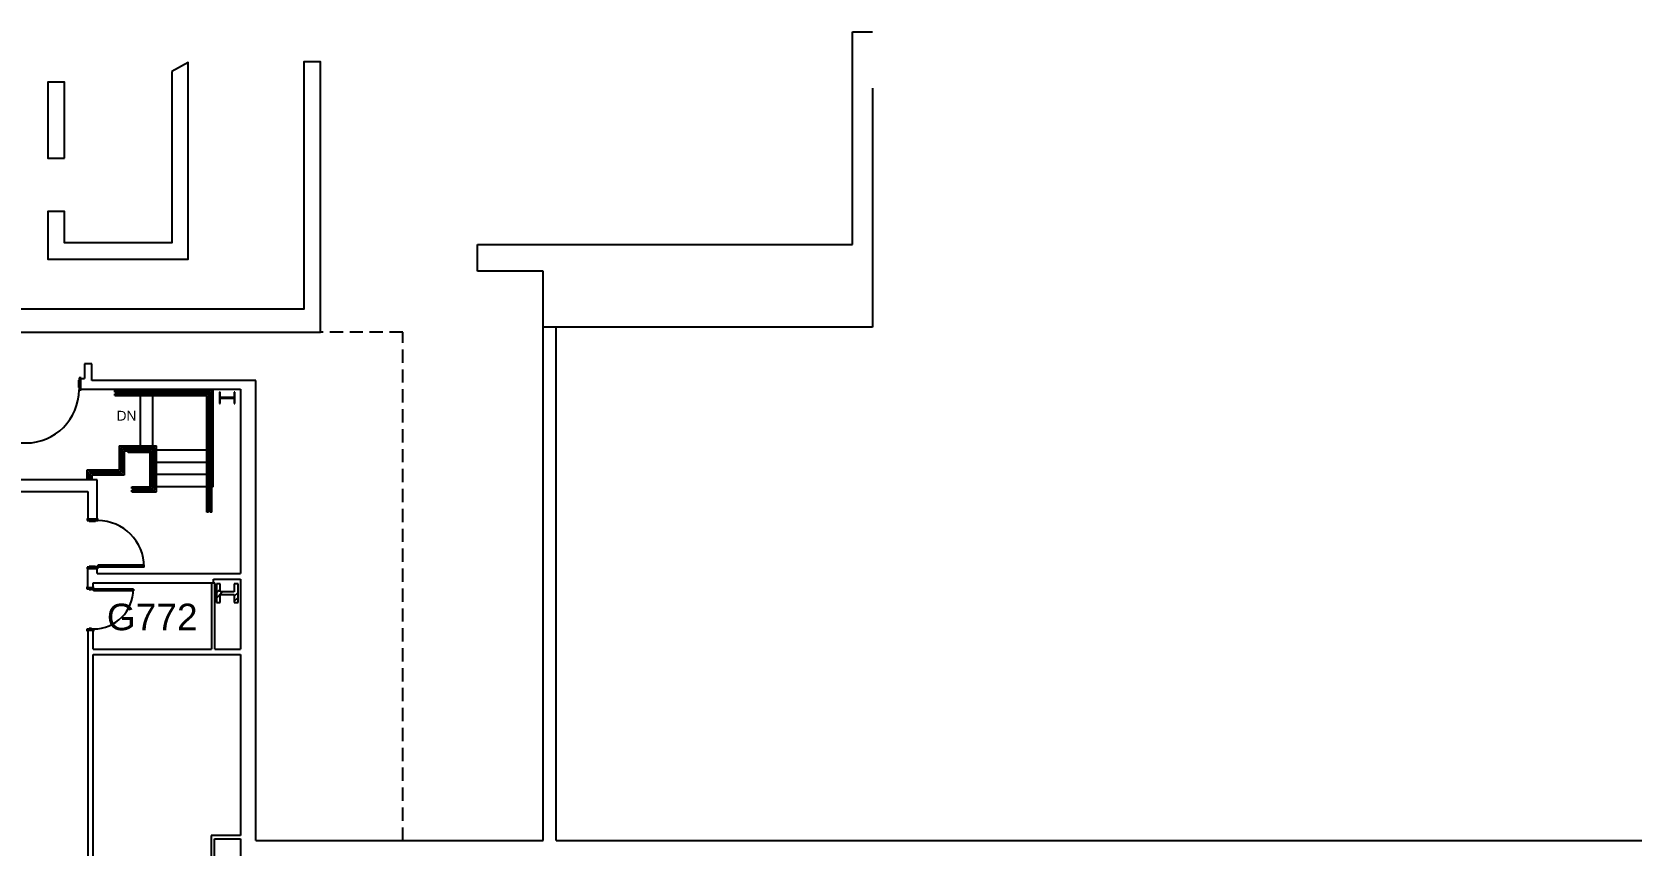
# Model space of a CAD drawing. Header units: inches. Extents: x -115 to 5677, y -261 to 4726.
# Drawn here: x 2094 to 3540, y 3991 to 4726 of the extents above; entities that cross this region are included whole.
import ezdxf

# ---------------------------------------------------------------- set-up
doc = ezdxf.new("R2010")
doc.units = ezdxf.units.IN
doc.header["$LTSCALE"] = 96
doc.header["$MEASUREMENT"] = 0
doc.linetypes.add('DASHED4', pattern=[0.1875, 0.125, -0.0625])
for name, color, linetype in [('A-ANNO-ROOM', 4, 'CONTINUOUS'), ('A-ANNO-TEXT', 4, 'CONTINUOUS'), ('A-COLS', 5, 'CONTINUOUS'), ('A-DOOR', 2, 'CONTINUOUS'), ('A-FLOR-HRAL', 1, 'CONTINUOUS'), ('A-FLOR-STRS', 2, 'CONTINUOUS'), ('A-WALL-ABOVE', 8, 'DASHED4'), ('A-WALL-FULL', 6, 'CONTINUOUS'), ('AE-102i$0$A-FLOR-HRAL', 8, 'CONTINUOUS')]:
    doc.layers.add(name, color=color, linetype=linetype)
doc.styles.add('AE-102i$0$Arial', font='arial.ttf', dxfattribs={"height": 8.851796})
doc.styles.add('ARIAL', font='arial.ttf')

msp = doc.modelspace()

# ---------------------------------------------------------------- hatches: boundary and pattern name
at = {"layer": 'A-COLS'}
h = msp.add_hatch(dxfattribs=at)
h.set_pattern_fill('FP_144', color=256, angle=90, style=0, pattern_type=2)
h.set_pattern_definition([(45, (-0.0003, 0.75), (-9.503515, 9.503515), []), (45, (-0.0003, 15.15), (-9.503515, 9.503515), [])])
h.paths.add_polyline_path([(2277.6, 4390.7), (2277.6, 4400.7), (2276.9, 4400.7), (2276.9, 4395.9), (2264.3, 4395.9), (2264.3, 4400.7), (2263.6, 4400.7), (2263.6, 4390.7), (2264.3, 4390.7), (2264.3, 4395.4), (2276.9, 4395.4), (2276.9, 4390.7)], flags=0)
h = msp.add_hatch(dxfattribs=at)
h.set_pattern_fill('FP_133', color=256, angle=-90, style=0, pattern_type=2)
h.set_pattern_definition([(45, (-0.0003, 0.75), (-9.503515, 9.503515), []), (45, (-0.0003, 15.15), (-9.503515, 9.503515), [])])
h.paths.add_polyline_path([(2276.9, 4210.6), (2280.4, 4210.6), (2280.4, 4227.6), (2276.9, 4227.6), (2276.9, 4220.2), (2264.3, 4220.2), (2264.3, 4227.6), (2260.8, 4227.6), (2260.8, 4210.6), (2264.3, 4210.6), (2264.3, 4218), (2276.9, 4218)], flags=0)

# ---------------------------------------------------------------- linework, layer by layer
for p, q in [((2264.3, 4400.7), (2263.6, 4400.7)), ((2263.6, 4400.7), (2263.6, 4390.7)), ((2264.3, 4395.9), (2264.3, 4400.7)), ((2276.9, 4395.9), (2264.3, 4395.9)), ((2264.3, 4390.7), (2264.3, 4395.4)), ((2264.3, 4395.4), (2276.9, 4395.4)), ((2277.6, 4400.7), (2276.9, 4400.7)), ((2276.9, 4400.7), (2276.9, 4395.9)), ((2276.9, 4395.4), (2276.9, 4390.7)), ((2277.6, 4390.7), (2277.6, 4400.7)), ((2263.6, 4390.7), (2264.3, 4390.7)), ((2276.9, 4390.7), (2277.6, 4390.7)), ((2264.3, 4227.6), (2260.8, 4227.6)), ((2260.8, 4227.6), (2260.8, 4210.6)), ((2264.3, 4220.2), (2264.3, 4227.6)), ((2280.4, 4227.6), (2276.9, 4227.6)), ((2276.9, 4227.6), (2276.9, 4220.2)), ((2280.4, 4210.6), (2280.4, 4227.6)), ((2260.8, 4210.6), (2264.3, 4210.6)), ((2276.9, 4220.2), (2264.3, 4220.2)), ((2264.3, 4210.6), (2264.3, 4218)), ((2264.3, 4218), (2276.9, 4218)), ((2276.9, 4218), (2276.9, 4210.6)), ((2276.9, 4210.6), (2280.4, 4210.6))]:
    msp.add_line(p, q, dxfattribs=at)
at = {"layer": 'A-DOOR'}
for p, q in [((2136.6, 4411.8), (2136, 4411.8)), ((2136, 4411.8), (2136, 4404.9)), ((2138.6, 4413.7), (2136.6, 4413.7)), ((2136.6, 4413.7), (2136.6, 4411.8)), ((2138.1, 4403.4), (2138.1, 4413.2)), ((2138.1, 4413.2), (2138.6, 4413.2)), ((2138.6, 4413.2), (2138.6, 4413.7)), ((2136, 4404.9), (2136.6, 4404.9)), ((2136.6, 4404.9), (2136.6, 4402.9)), ((2136.6, 4402.9), (2138.6, 4402.9)), ((2138.6, 4403.4), (2138.1, 4403.4)), ((2138.6, 4402.9), (2138.6, 4403.4)), ((2144.5, 4286.5), (2144, 4286.5)), ((2144, 4286.5), (2144, 4284.7)), ((2144, 4284.7), (2145.9, 4284.7)), ((2144.5, 4286), (2144.5, 4286.5)), ((2153, 4286), (2144.5, 4286)), ((2145.9, 4284.7), (2145.9, 4284.1)), ((2145.9, 4284.1), (2151.5, 4284.1)), ((2151.5, 4284.1), (2151.5, 4284.7)), ((2151.5, 4284.7), (2153.5, 4284.7)), ((2153.5, 4286.5), (2153, 4286.5)), ((2153, 4286.5), (2153, 4286)), ((2153.5, 4284.7), (2153.5, 4286.5)), ((2145.9, 4242.7), (2144, 4242.7)), ((2144, 4242.7), (2144, 4241)), ((2144, 4241), (2144.5, 4241)), ((2144.5, 4241), (2144.5, 4241.5)), ((2144.5, 4241.5), (2153, 4241.5)), ((2145.9, 4243.3), (2145.9, 4242.7)), ((2151.5, 4243.3), (2145.9, 4243.3)), ((2151.5, 4243.3), (2145.9, 4243.3)), ((2151.5, 4242.7), (2151.5, 4243.3)), ((2195.5, 4242.7), (2151.5, 4242.7)), ((2153.5, 4242.7), (2151.5, 4242.7)), ((2153, 4241.5), (2153, 4241)), ((2153, 4241), (2153.5, 4241)), ((2195.5, 4244.5), (2153.5, 4244.5)), ((2153.5, 4241), (2153.5, 4244.5)), ((2195.5, 4242.7), (2195.5, 4244.5)), ((2144, 4222.8), (2144, 4224.8)), ((2144, 4224.8), (2144.5, 4224.8)), ((2145.9, 4222.8), (2144, 4222.8)), ((2144.5, 4224.8), (2144.5, 4224.3)), ((2144.5, 4224.3), (2149.3, 4224.3)), ((2145.9, 4222.2), (2145.9, 4222.8)), ((2147.9, 4222.2), (2145.9, 4222.2)), ((2147.9, 4222.8), (2147.9, 4222.2)), ((2185.8, 4222.8), (2147.9, 4222.8)), ((2149.3, 4224.8), (2149.8, 4224.8)), ((2149.3, 4224.3), (2149.3, 4224.8)), ((2149.8, 4221.1), (2149.8, 4224.8)), ((2185.8, 4222.8), (2185.8, 4221.1)), ((2185.8, 4221.1), (2149.8, 4221.1)), ((2144, 4186.8), (2145.9, 4186.8)), ((2144, 4184.8), (2144, 4186.8)), ((2144.5, 4184.8), (2144, 4184.8)), ((2144.5, 4185.3), (2144.5, 4184.8)), ((2149.3, 4185.3), (2144.5, 4185.3)), ((2145.9, 4187.5), (2147.9, 4187.5)), ((2145.9, 4186.8), (2145.9, 4187.5)), ((2147.9, 4187.5), (2147.9, 4186.8)), ((2147.9, 4186.8), (2149.8, 4186.8)), ((2149.3, 4184.8), (2149.3, 4185.3)), ((2149.8, 4184.8), (2149.3, 4184.8)), ((2149.8, 4186.8), (2149.8, 4184.8))]:
    msp.add_line(p, q, dxfattribs=at)
for centre, radius, start, end in [((2088.6, 4402.9), 48, 180, 0), ((2153.5, 4242.7), 42, 0, 90), ((2149.8, 4222.8), 36, 270, 0)]:
    msp.add_arc(centre, radius, start, end, dxfattribs=at)
at = {"layer": 'A-DOOR', "lineweight": 9}
for centre, radius, start, end in [((2088.6, 4402.9), 48, 270, 0), ((2153.5, 4242.7), 42, 0, 90), ((2149.8, 4222.8), 36, 270, 0)]:
    msp.add_arc(centre, radius, start, end, dxfattribs=at)
at = {"layer": 'A-FLOR-HRAL'}
for p, q in [((2252.1, 4292.3), (2252.1, 4397.7)), ((2253.6, 4292.3), (2253.6, 4399.2)), ((2255.1, 4292.3), (2255.1, 4400.7)), ((2256.6, 4292.3), (2256.6, 4402.2)), ((2173, 4352.2), (2173, 4330.3)), ((2173, 4352.2), (2206.6, 4352.2)), ((2206.6, 4310.6), (2206.6, 4352.2)), ((2174.5, 4350.7), (2174.5, 4328.8)), ((2174.5, 4350.7), (2205.1, 4350.7)), ((2176, 4349.2), (2176, 4327.3)), ((2176, 4349.2), (2203.6, 4349.2)), ((2177.5, 4347.7), (2177.5, 4325.8)), ((2177.5, 4347.7), (2202.1, 4347.7)), ((2202.1, 4315.1), (2202.1, 4347.7)), ((2203.6, 4313.6), (2203.6, 4349.2)), ((2205.1, 4312.1), (2205.1, 4350.7)), ((2143.8, 4330.3), (2143.8, 4322.3)), ((2173, 4330.3), (2143.8, 4330.3)), ((2145.3, 4328.8), (2145.3, 4322.3)), ((2174.5, 4328.8), (2145.3, 4328.8)), ((2146.8, 4327.3), (2146.8, 4322.3)), ((2176, 4327.3), (2146.8, 4327.3)), ((2148.3, 4325.8), (2148.3, 4322.3)), ((2177.5, 4325.8), (2148.3, 4325.8)), ((2145.3, 4322.3), (2143.8, 4322.3)), ((2148.3, 4322.3), (2146.8, 4322.3)), ((2184.4, 4315.1), (2202.1, 4315.1)), ((2184.4, 4313.6), (2184.4, 4315.1)), ((2184.4, 4313.6), (2203.6, 4313.6)), ((2184.4, 4312.1), (2205.1, 4312.1)), ((2184.4, 4310.6), (2184.4, 4312.1)), ((2184.4, 4310.6), (2206.6, 4310.6)), ((2203.5, 4313.7), (2203.5, 4315.8)), ((2253.6, 4292.3), (2252.1, 4292.3)), ((2256.6, 4292.3), (2255.1, 4292.3))]:
    msp.add_line(p, q, dxfattribs=at)
at = {"layer": 'A-FLOR-STRS'}
for p, q in [((2181, 4402.2), (2181, 4403.4)), ((2181, 4400.4), (2181, 4400.7)), ((2181, 4400.4), (2254.9, 4400.4)), ((2192, 4400.4), (2192, 4399.2)), ((2192, 4397.7), (2192, 4352.2)), ((2203, 4400.4), (2203, 4399.2)), ((2203, 4397.7), (2203, 4352.2)), ((2254.9, 4315.3), (2254.9, 4400.4)), ((2257.9, 4315.3), (2257.9, 4403.4)), ((2181, 4349.2), (2181, 4349.4)), ((2203.9, 4349.4), (2181, 4349.4)), ((2181, 4346.4), (2181, 4347.7)), ((2202.1, 4346.4), (2181, 4346.4)), ((2192, 4350.7), (2192, 4349.4)), ((2200.9, 4315.3), (2200.9, 4346.4)), ((2203, 4350.7), (2203, 4349.4)), ((2203.9, 4346.4), (2203.6, 4346.4)), ((2203.9, 4315.3), (2203.9, 4349.4)), ((2205.1, 4348.3), (2203.9, 4348.3)), ((2205.1, 4337.3), (2203.9, 4337.3)), ((2252.1, 4348.3), (2206.6, 4348.3)), ((2252.1, 4337.3), (2206.6, 4337.3)), ((2254.9, 4348.3), (2253.6, 4348.3)), ((2254.9, 4337.3), (2253.6, 4337.3)), ((2205.1, 4326.3), (2203.9, 4326.3)), ((2252.1, 4326.3), (2206.6, 4326.3)), ((2254.9, 4326.3), (2253.6, 4326.3)), ((2202.1, 4315.3), (2200.9, 4315.3)), ((2203.5, 4315.3), (2205.1, 4315.3)), ((2252.1, 4315.3), (2206.6, 4315.3)), ((2253.6, 4315.3), (2255.1, 4315.3)), ((2257.9, 4315.3), (2256.6, 4315.3))]:
    msp.add_line(p, q, dxfattribs=at)
at = {"layer": 'A-WALL-ABOVE'}
for p, q in [((2429.3, 4454.9), (2354.9, 4454.9)), ((2429.3, 3995.4), (2429.3, 4454.9))]:
    msp.add_line(p, q, dxfattribs=at)
at = {"layer": 'A-WALL-FULL'}
for p, q in [((2836, 4534.3), (2836, 4726.4)), ((2836, 4726.4), (2854, 4726.4)), ((2854, 4675.6), (2854, 4459.5)), ((2497, 4510.3), (2497, 4534.3)), ((2497, 4534.3), (2836, 4534.3)), ((2556.1, 4510.3), (2497, 4510.3)), ((2556.1, 3995.4), (2556.1, 4510.3)), ((2854, 4459.5), (2556.1, 4459.5)), ((2568.1, 3995.4), (2568.1, 4459.5)), ((2148.3, 4426.3), (2141.7, 4426.3)), ((2141.7, 4426.3), (2141.7, 4413.2)), ((2148.3, 4411.3), (2148.3, 4426.3)), ((2138.1, 4413.2), (2141.7, 4413.2)), ((2296.6, 4411.3), (2148.3, 4411.3)), ((2296.6, 3995.4), (2296.6, 4411.3)), ((2138.6, 4403.4), (2282.7, 4403.4)), ((2282.7, 4403.4), (2282.7, 4237)), ((2153, 4321.6), (2021.3, 4321.6)), ((2048.5, 4311.1), (2144.5, 4311.1)), ((2144.5, 4311.1), (2144.5, 4286)), ((2153, 4286), (2153, 4321.6)), ((2144.5, 4286), (2153, 4286)), ((2144.5, 4224.3), (2144.5, 4241.5)), ((2153, 4241.5), (2144.5, 4241.5)), ((2153, 4237), (2153, 4241.5)), ((2153, 4237), (2282.7, 4237)), ((2144.5, 4224.3), (2149.3, 4224.3)), ((2149.3, 4224.3), (2149.3, 4228.5)), ((2149.3, 4228.5), (2259.5, 4228.5)), ((2256.3, 4228.5), (2256.3, 4168.5)), ((2258.1, 4228.5), (2258.1, 4231.7)), ((2258.1, 4231.7), (2282.7, 4231.7)), ((2259.5, 4168.5), (2259.5, 4228.5)), ((2282.7, 4231.7), (2282.7, 4168.5)), ((2144.5, 4185.3), (2144.5, 3958.6)), ((2149.3, 4185.3), (2144.5, 4185.3)), ((2149.3, 4168.5), (2149.3, 4185.3)), ((2149.3, 4168.5), (2256.3, 4168.5)), ((2149.3, 3971), (2149.3, 4163.6)), ((2149.3, 4163.6), (2282.7, 4163.6)), ((2259.5, 4168.5), (2282.7, 4168.5)), ((2282.7, 4163.6), (2282.7, 4000.1)), ((2256, 4000.1), (2256, 3966.1)), ((2282.7, 4000.1), (2256, 4000.1)), ((2259.1, 3969.2), (2259.1, 3997)), ((2259.1, 3997), (2282.7, 3997)), ((2282.7, 3997), (2282.7, 3969.2)), ((2296.6, 3995.4), (2556.1, 3995.4)), ((2568.1, 3995.4), (4109.4, 3995.4))]:
    msp.add_line(p, q, dxfattribs=at)
msp.add_lwpolyline([(2024.3, 4688.6), (2024.3, 4454.9), (2354.9, 4454.9), (2354.9, 4699.4), (2339.9, 4699.4), (2339.9, 4475.9), (2048.3, 4475.9), (2048.3, 4507.6), (2024.3, 4507.6)], dxfattribs=at)
for points in [[(2220.4, 4690.8), (2220.4, 4535.9), (2123.4, 4535.9), (2123.4, 4564.2), (2108.4, 4564.2), (2108.4, 4520.9), (2235.4, 4520.9), (2235.4, 4698.8)], [(2123.4, 4612.2), (2123.4, 4680.9), (2108.4, 4680.9), (2108.4, 4612.2)]]:
    msp.add_lwpolyline(points, close=True, dxfattribs=at)
at = {"layer": 'AE-102i$0$A-FLOR-HRAL'}
for p, q in [((2169, 4400.7), (2169, 4402.2)), ((2169, 4402.2), (2256.6, 4402.2)), ((2169, 4400.7), (2255.1, 4400.7)), ((2169, 4397.7), (2169, 4399.2)), ((2169, 4399.2), (2253.6, 4399.2)), ((2169, 4397.7), (2252.1, 4397.7)), ((2202.3, 4315), (2202.3, 4315.1))]:
    msp.add_line(p, q, dxfattribs=at)

# ---------------------------------------------------------------- texts
at = {"layer": 'A-ANNO-ROOM', "style": 'ARIAL'}
msp.add_text('G772', height=24, dxfattribs=at).set_placement((2161.8, 4185.6))
at = {"layer": 'A-ANNO-TEXT', "style": 'AE-102i$0$Arial'}
msp.add_text('DN', height=8.85, dxfattribs=at).set_placement((2170.6, 4375.1))

doc.saveas('drawing.dxf')
